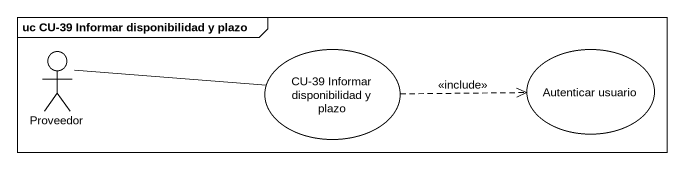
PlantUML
@startuml
mainframe uc CU-39 Informar disponibilidad y plazo
actor Proveedor
usecase "CU-39 Informar disponibilidad y plazo" as CU_39_Informar
usecase "Autenticar usuario" as Autenticar_usuario
Proveedor -right- CU_39_Informar
CU_39_Informar .right.> Autenticar_usuario : <<include>>
@enduml
